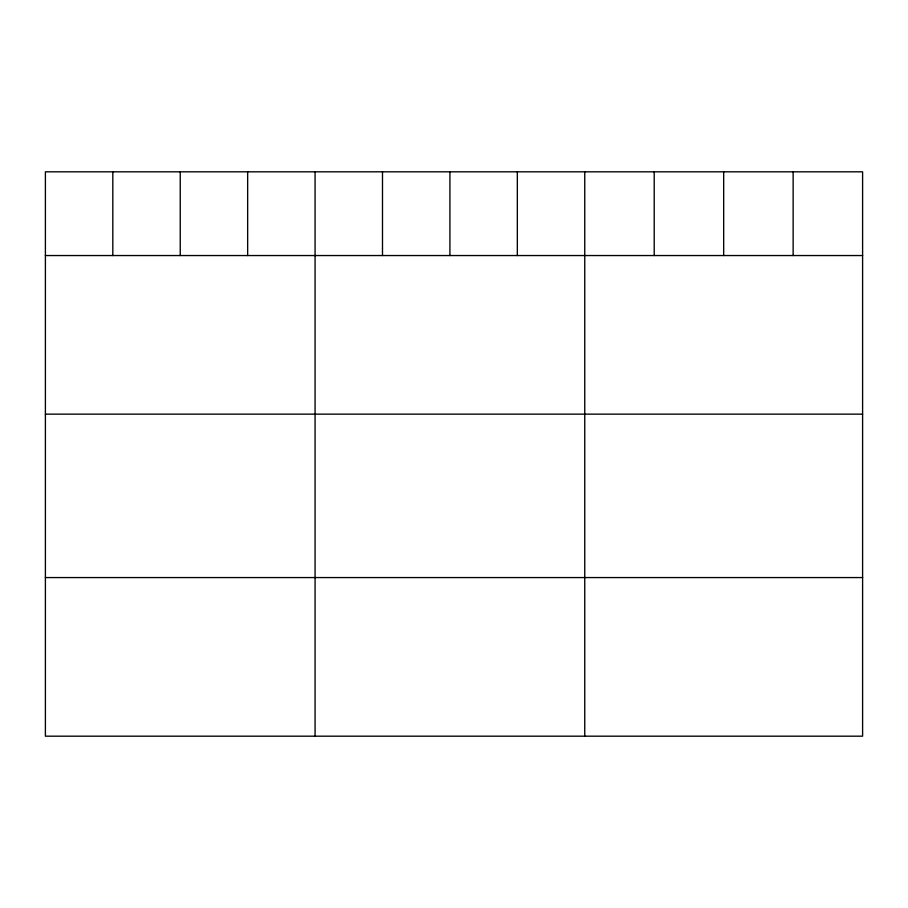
<?xml version="1.0" encoding="UTF-8"?>
<svg xmlns="http://www.w3.org/2000/svg" width="908" height="908" viewBox="0 0 908 908"><rect width="100%" height="100%" fill="white"/><g stroke="black" fill="none" stroke-linecap="round" stroke-linejoin="round"><path stroke-width="1.36" d="M862.6 255.545L862.6 736.184L45.4 736.184L45.4 171.816L862.6 171.816L862.6 255.545L45.4 255.545M45.4 414.15L862.6 414.15M45.4 577.567L862.6 577.567M793.138 171.816L793.138 255.545M723.676 171.816L723.676 255.545M654.214 171.816L654.214 255.545M584.752 171.816L584.752 736.184M517.333 171.816L517.333 255.545M449.914 171.816L449.914 255.545M382.495 171.816L382.495 255.545M315.076 171.816L315.076 736.184M247.657 171.816L247.657 255.545M180.238 171.816L180.238 255.545M112.819 171.816L112.819 255.545"/></g></svg>
